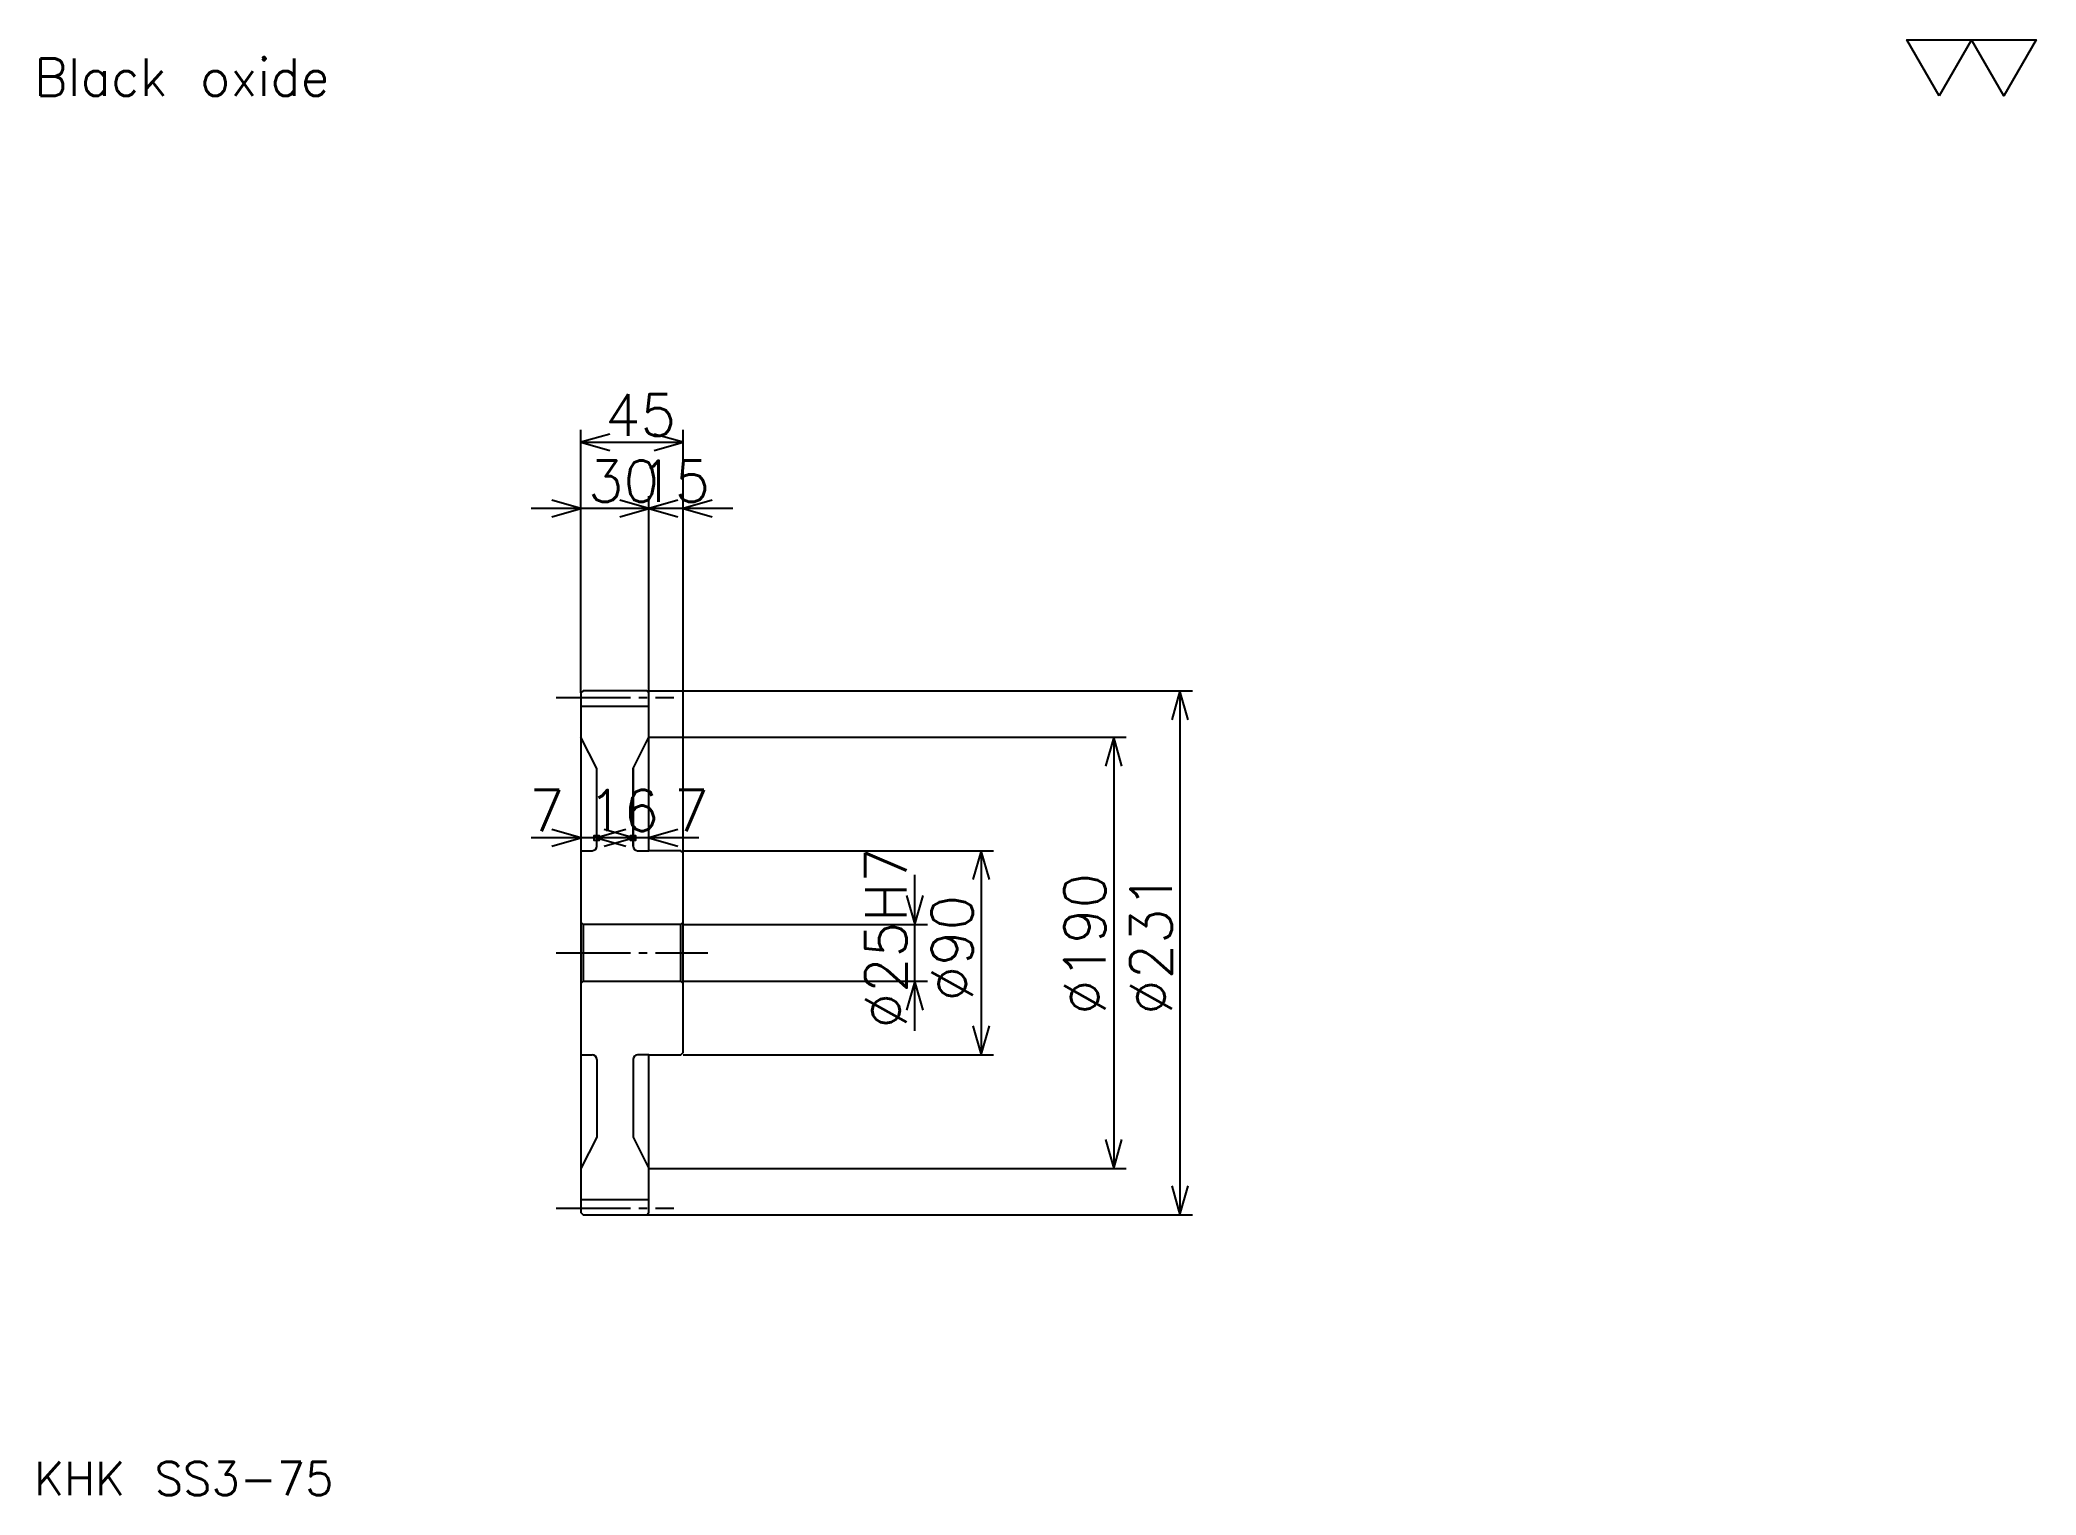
# Model space of a CAD drawing. Extents: x 39 to 918, y 40 to 681.
import ezdxf

# ---------------------------------------------------------------- set-up
doc = ezdxf.new("R2010")
doc.units = 0
doc.linetypes.add('DASHDOT', pattern=[43.783785, 32.837838, -3.648649, 3.648649, -3.648649])
doc.layers.get('0').update_dxf_attribs({"linetype": 'CONTINUOUS'})
doc.layers.add('DASHDOT', color=6, linetype='DASHDOT')
doc.styles.add('KANJI', font='TXT', dxfattribs={"bigfont": 'BIGFONT'})

msp = doc.modelspace()

# ---------------------------------------------------------------- linework, layer by layer
at = {"color": 5}
for p, q in [((277.297302, 394.621643), (277.297302, 509.554077)), ((277.297302, 504.081116), (322.297302, 504.081116)), ((322.297302, 394.621643), (322.297302, 509.554077)), ((329.189209, 474.891907), (255.405411, 474.891907)), ((344.189209, 474.891907), (285.405396, 474.891907)), ((307.297302, 394.621643), (307.297302, 480.364868)), ((277.297302, 393.621643), (277.297302, 394.621643)), ((306.297302, 394.621643), (322.297302, 394.621643)), ((307.297302, 393.621643), (307.297302, 394.621643)), ((322.297302, 394.621643), (546.689209, 394.621643)), ((322.297302, 323.121643), (322.297302, 394.621643)), ((541.216187, 394.621643), (541.216187, 163.621643)), ((307.297302, 374.121643), (322.297302, 374.121643)), ((322.297302, 374.121643), (517.5, 374.121643)), ((512.027039, 374.121643), (512.027039, 184.121643)), ((306.189209, 329.770294), (255.405411, 329.770294)), ((322.189209, 329.770294), (262.405396, 329.770294)), ((329.189209, 329.770294), (278.405396, 329.770294)), ((322.297302, 324.121643), (459.121643, 324.121643)), ((453.648651, 324.121643), (453.648651, 234.121643)), ((424.459473, 244.729752), (424.459473, 313.51355)), ((322.297302, 291.621643), (429.932434, 291.621643)), ((322.297302, 266.621643), (429.932434, 266.621643)), ((322.297302, 234.121643), (459.121643, 234.121643)), ((307.297302, 184.121643), (322.297302, 184.121643)), ((322.297302, 184.121643), (517.5, 184.121643)), ((306.297302, 163.621643), (322.297302, 163.621643)), ((322.297302, 163.621643), (546.689209, 163.621643))]:
    msp.add_line(p, q, dxfattribs=at)
at = {"color": 4}
for p, q in [((277.297302, 387.871643), (307.297302, 387.871643)), ((300.297302, 360.383362), (300.297302, 326.121643)), ((277.297302, 324.121643), (282.297302, 324.121643)), ((302.297302, 324.121643), (307.297302, 324.121643)), ((322.297302, 292.621643), (321.297302, 291.621643)), ((277.297302, 265.621643), (278.297302, 266.621643)), ((322.297302, 265.621643), (321.297302, 266.621643)), ((277.297302, 234.121643), (282.297302, 234.121643)), ((300.297302, 232.121643), (300.297302, 197.859924)), ((307.297302, 234.121643), (302.297302, 234.121643)), ((277.297302, 170.371643), (307.297302, 170.371643))]:
    msp.add_line(p, q, dxfattribs=at)
at = {"color": 7}
msp.add_lwpolyline([(875.675659, 656.756775), (861.445923, 681.421631), (918.364868, 681.421631), (904.135132, 656.756775), (889.905396, 681.421631), (875.675659, 656.756775)], dxfattribs=at)
at = {"color": 5}
for points in [[(290.067566, 507.729736), (277.297302, 504.081116), (290.067566, 500.432434)], [(309.527039, 500.432434), (322.297302, 504.081116), (309.527039, 507.729736)], [(264.527039, 471.243256), (277.297302, 474.891907), (264.527039, 478.540558)], [(294.527039, 471.243256), (307.297302, 474.891907), (294.527039, 478.540558)], [(320.067566, 478.540558), (307.297302, 474.891907), (320.067566, 471.243256)], [(335.067566, 478.540558), (322.297302, 474.891907), (335.067566, 471.243256)], [(544.864868, 381.851379), (541.216187, 394.621643), (537.567566, 381.851379)], [(515.675659, 361.351379), (512.027039, 374.121643), (508.378387, 361.351379)], [(264.527039, 326.121643), (277.297302, 329.770294), (264.527039, 333.418945)], [(284.297302, 329.770294), (283.202698, 330.864868), (285.391907, 330.864868), (285.391907, 328.67569), (283.202698, 328.67569), (283.202698, 330.864868), (284.297302, 329.770294), (285.391907, 328.67569), (285.391907, 330.864868), (284.297302, 329.770294)], [(297.067566, 333.418945), (284.297302, 329.770294), (297.067566, 326.121643)], [(287.527039, 326.121643), (300.297302, 329.770294), (287.527039, 333.418945)], [(300.297302, 329.770294), (299.202698, 330.864868), (301.391907, 330.864868), (301.391907, 328.67569), (299.202698, 328.67569), (299.202698, 330.864868), (300.297302, 329.770294), (301.391907, 328.67569), (301.391907, 330.864868), (300.297302, 329.770294)], [(320.067566, 333.418945), (307.297302, 329.770294), (320.067566, 326.121643)], [(457.297302, 311.351379), (453.648651, 324.121643), (450, 311.351379)], [(420.810822, 304.391907), (424.459473, 291.621643), (428.108124, 304.391907)], [(428.108124, 253.851379), (424.459473, 266.621643), (420.810822, 253.851379)], [(450, 246.891907), (453.648651, 234.121643), (457.297302, 246.891907)], [(508.378387, 196.891907), (512.027039, 184.121643), (515.675659, 196.891907)], [(537.567566, 176.391907), (541.216187, 163.621643), (544.864868, 176.391907)]]:
    msp.add_lwpolyline(points, dxfattribs=at)
at = {"color": 4}
for points in [[(307.297302, 393.621643), (306.297302, 394.621643), (278.297302, 394.621643), (277.297302, 393.621643), (277.297302, 265.621643)], [(277.297302, 265.621643), (277.297302, 164.621643), (278.297302, 163.621643), (306.297302, 163.621643), (307.297302, 164.621643), (307.297302, 234.121643), (321.297302, 234.121643), (322.297302, 235.121643), (322.297302, 323.121643), (321.297302, 324.121643), (307.297302, 324.121643), (307.297302, 393.621643)], [(284.297302, 326.121643), (284.297302, 360.383362), (277.297302, 374.121643)], [(300.297302, 326.121643), (300.297302, 360.383362), (307.297302, 374.121643)], [(277.297302, 292.621643), (278.297302, 291.621643), (278.297302, 266.621643), (321.297302, 266.621643), (321.297302, 291.621643), (278.297302, 291.621643)], [(284.297302, 232.121643), (284.297302, 197.859924), (277.297302, 184.121643)], [(300.297302, 232.121643), (300.297302, 197.859924), (307.297302, 184.121643)]]:
    msp.add_lwpolyline(points, dxfattribs=at)
for centre, start, end in [((282.297302, 326.121643), 270, 0), ((302.297302, 326.121643), 180, 270), ((282.297302, 232.121643), 0, 90), ((302.297302, 232.121643), 90, 180)]:
    msp.add_arc(centre, 2, start, end, dxfattribs=at)
at = {"layer": 'DASHDOT', "color": 7}
for p, q in [((266.351349, 391.621643), (318.243256, 391.621643)), ((266.351349, 279.121643), (333.243256, 279.121643)), ((266.351349, 166.621643), (318.243256, 166.621643))]:
    msp.add_line(p, q, dxfattribs=at)

# ---------------------------------------------------------------- texts
at = {"color": 7, "style": 'KANJI'}
for s, height, p in [('Black oxide', 16.418919, (36.486488, 656.756775)), ('45', 18.243243, (287.939209, 507)), ('30', 18.243243, (280.439209, 477.810822)), ('15', 18.243243, (302.939209, 477.810822)), ('7', 18.243243, (254.493256, 332.689209)), ('16', 18.243243, (280.439209, 332.689209)), ('7', 18.243243, (318.243256, 332.689209)), ('KHK SS3-75', 14.594595, (36.486488, 40.135136))]:
    msp.add_text(s, height=height, dxfattribs=at).set_placement(p)
for s, p in [('%%c25H7', (420.810822, 245.827728)), ('%%c190', (508.378387, 251.756775)), ('%%c90', (450, 257.685822)), ('%%c231', (537.567566, 251.756775))]:
    msp.add_text(s, height=18.243243, rotation=90, dxfattribs=at).set_placement(p)

doc.saveas('drawing.dxf')
